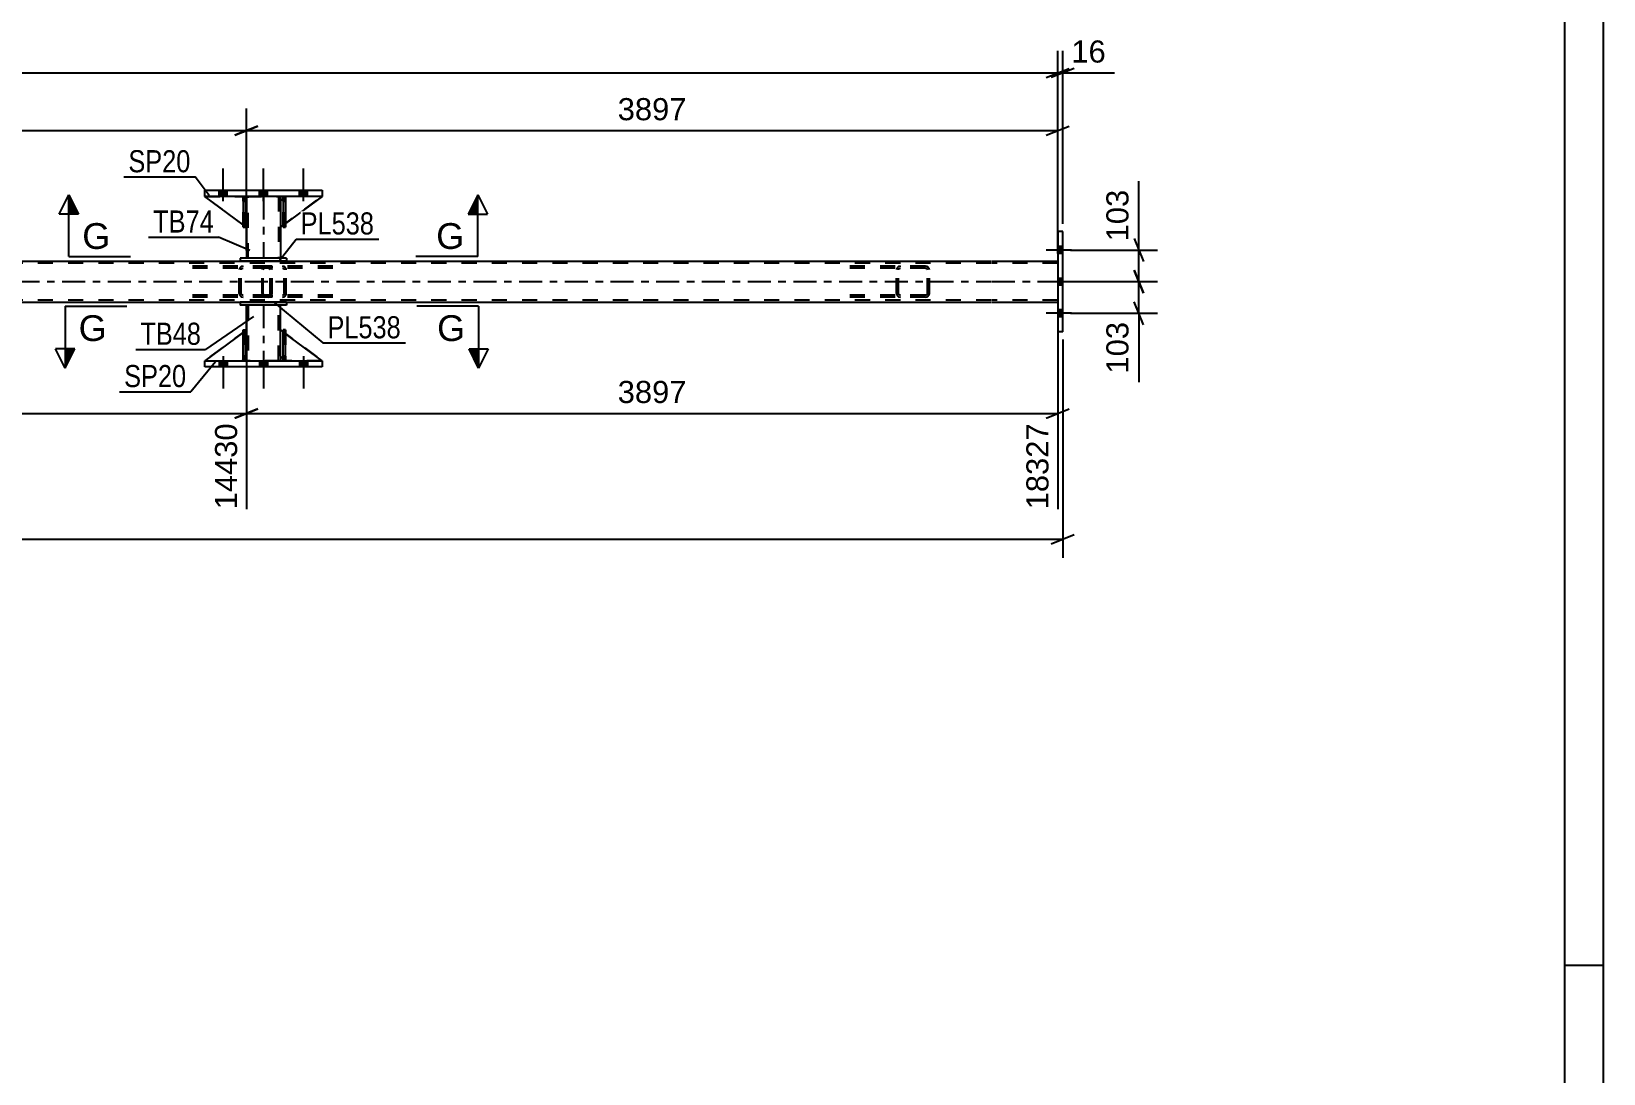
# Model space of a CAD drawing. Header units: millimetres. Extents: x 0 to 841, y 0 to 594.
# Drawn here: x 637.4 to 841, y 135 to 270 of the extents above; entities that cross this region are included whole.
import ezdxf

# ---------------------------------------------------------------- set-up
doc = ezdxf.new("R2010")
doc.units = ezdxf.units.MM
doc.linetypes.add('DXK_LINE_DOT2', pattern=[3.9198, 1.9599, -1.9599])
doc.linetypes.add('DXK_LINE_DOT3', pattern=[5.9187, 2.979, -0.9799, 0.9799, -0.9799])
doc.styles.add('Arial', font='ARIAL.TTF', dxfattribs={"height": 0.2})
doc.styles.add('Arial Narrow', font='ARIALN.TTF', dxfattribs={"height": 0.2})

# ---------------------------------------------------------------- blocks, each defined once
blk = doc.blocks.new('Unknown-318465270-1113')
at = {"color": 5, "linetype": 'Continuous'}
for p, q in [((841, 0), (841, 594)), ((836, 5), (836, 589)), ((841, 149), (836, 149))]:
    blk.add_line(p, q, dxfattribs=at)
blk = doc.blocks.new('Bolt-318465270-3940 - 3923')
at = {"linetype": 'Continuous'}
for points in [[(661.71, 226.53), (662.75, 226.53), (662.75, 227.33), (661.71, 227.33)], [(661.71, 226.53), (662.75, 226.53), (662.75, 227.33), (661.71, 227.33)], [(661.71, 226.53), (662.75, 226.53), (662.75, 227.33), (661.71, 227.33)], [(666.91, 226.53), (667.95, 226.53), (667.95, 227.33), (666.91, 227.33)], [(666.91, 226.53), (667.95, 226.53), (667.95, 227.33), (666.91, 227.33)], [(672.11, 226.53), (673.15, 226.53), (673.15, 227.33), (672.11, 227.33)], [(672.11, 226.53), (673.15, 226.53), (673.15, 227.33), (672.11, 227.33)], [(672.11, 226.53), (673.15, 226.53), (673.15, 227.33), (672.11, 227.33)]]:
    blk.add_hatch(color=1, dxfattribs=at).paths.add_polyline_path(points)
at = {"color": 1, "linetype": 'Continuous'}
for p, q in [((661.71, 227.33), (661.71, 226.53)), ((661.71, 227.33), (661.71, 226.53)), ((661.71, 227.33), (661.71, 226.53)), ((662.23, 227.93), (662.23, 223.73)), ((662.23, 227.93), (662.23, 223.73)), ((662.23, 227.93), (662.23, 223.73)), ((662.75, 227.33), (662.75, 226.53)), ((662.75, 227.33), (662.75, 226.53)), ((662.75, 227.33), (662.75, 226.53)), ((666.91, 227.33), (666.91, 226.53)), ((666.91, 227.33), (666.91, 226.53)), ((667.43, 227.93), (667.43, 223.73)), ((667.43, 227.93), (667.43, 223.73)), ((667.95, 227.33), (667.95, 226.53)), ((667.95, 227.33), (667.95, 226.53)), ((672.11, 227.33), (672.11, 226.53)), ((672.11, 227.33), (672.11, 226.53)), ((672.11, 227.33), (672.11, 226.53)), ((672.63, 227.93), (672.63, 223.73)), ((672.63, 227.93), (672.63, 223.73)), ((672.63, 227.93), (672.63, 223.73)), ((673.15, 227.33), (673.15, 226.53)), ((673.15, 227.33), (673.15, 226.53)), ((673.15, 227.33), (673.15, 226.53))]:
    blk.add_line(p, q, dxfattribs=at)
blk = doc.blocks.new('Bolt-318465270-3993 - 3923')
at = {"linetype": 'Continuous'}
for points in [[(770.31, 242.11), (770.31, 241.23), (770.95, 241.23), (770.95, 242.11)], [(770.31, 242.11), (770.31, 241.23), (770.95, 241.23), (770.95, 242.11)], [(770.31, 242.11), (770.31, 241.23), (770.95, 241.23), (770.95, 242.11)], [(770.31, 237.99), (770.31, 237.11), (770.95, 237.11), (770.95, 237.99)], [(770.31, 237.99), (770.31, 237.11), (770.95, 237.11), (770.95, 237.99)], [(770.31, 233.91), (770.31, 233.03), (770.95, 233.03), (770.95, 233.91)], [(770.31, 233.91), (770.31, 233.03), (770.95, 233.03), (770.95, 233.91)], [(770.31, 233.91), (770.31, 233.03), (770.95, 233.03), (770.95, 233.91)]]:
    blk.add_hatch(color=1, dxfattribs=at).paths.add_polyline_path(points)
at = {"color": 1, "linetype": 'Continuous'}
for p, q in [((772.11, 241.67), (768.79, 241.67)), ((772.11, 241.67), (768.79, 241.67)), ((772.11, 241.67), (768.79, 241.67)), ((770.95, 242.11), (770.31, 242.11)), ((770.95, 242.11), (770.31, 242.11)), ((770.95, 242.11), (770.31, 242.11)), ((770.95, 241.23), (770.31, 241.23)), ((770.95, 241.23), (770.31, 241.23)), ((770.95, 241.23), (770.31, 241.23)), ((772.11, 237.55), (768.79, 237.55)), ((772.11, 237.55), (768.79, 237.55)), ((770.95, 237.99), (770.31, 237.99)), ((770.95, 237.99), (770.31, 237.99)), ((770.95, 237.11), (770.31, 237.11)), ((770.95, 237.11), (770.31, 237.11)), ((772.11, 233.47), (768.79, 233.47)), ((772.11, 233.47), (768.79, 233.47)), ((772.11, 233.47), (768.79, 233.47)), ((770.95, 233.91), (770.31, 233.91)), ((770.95, 233.91), (770.31, 233.91)), ((770.95, 233.91), (770.31, 233.91)), ((770.95, 233.03), (770.31, 233.03)), ((770.95, 233.03), (770.31, 233.03)), ((770.95, 233.03), (770.31, 233.03))]:
    blk.add_line(p, q, dxfattribs=at)
blk = doc.blocks.new('Part-318465270-4163 - 3923')
at = {"color": 7, "linetype": 'DXK_LINE_DOT2'}
for p, q in [((667.31, 239.27), (667.29, 239.09)), ((667.29, 236.05), (667.29, 239.09)), ((667.37, 239.43), (667.31, 239.27)), ((667.46, 239.53), (667.37, 239.43)), ((667.42, 239.09), (667.43, 239.18)), ((667.42, 236.05), (667.42, 239.09)), ((667.43, 239.18), (667.46, 239.26)), ((667.56, 239.57), (667.46, 239.53)), ((667.46, 239.26), (667.51, 239.31)), ((667.51, 239.31), (667.56, 239.33)), ((676.42, 239.57), (667.56, 239.57)), ((676.42, 239.33), (667.56, 239.33)), ((668.55, 239.33), (668.55, 239.57)), ((670.09, 239.53), (669.89, 239.57)), ((669.89, 239.33), (669.99, 239.31)), ((669.99, 239.31), (670.07, 239.26)), ((670.07, 239.26), (670.13, 239.18)), ((670.13, 239.18), (670.14, 239.09)), ((670.14, 236.05), (670.14, 239.09)), ((670.4, 239.09), (670.36, 239.27)), ((670.4, 236.05), (670.4, 239.09)), ((667.29, 236.05), (667.31, 235.86)), ((667.31, 235.86), (667.37, 235.71)), ((667.37, 235.71), (667.46, 235.6)), ((667.43, 235.96), (667.42, 236.05)), ((667.46, 235.88), (667.43, 235.96)), ((667.51, 235.83), (667.46, 235.88)), ((667.46, 235.6), (667.56, 235.57)), ((667.56, 235.81), (667.51, 235.83)), ((676.42, 235.81), (667.56, 235.81)), ((676.42, 235.57), (667.56, 235.57)), ((668.55, 235.57), (668.55, 235.81)), ((669.99, 235.83), (669.89, 235.81)), ((669.89, 235.57), (670.09, 235.6)), ((670.07, 235.88), (669.99, 235.83)), ((670.13, 235.96), (670.07, 235.88)), ((670.14, 236.05), (670.13, 235.96)), ((670.36, 235.86), (670.4, 236.05))]:
    blk.add_line(p, q, dxfattribs=at)
for centre, start, end in [((669.91, 239.07), 23.8494, 68.8059), ((669.91, 236.06), 291.1941, 336.1506)]:
    blk.add_arc(centre, 0.492, start, end, dxfattribs=at)
blk = doc.blocks.new('Part-318465270-4096 - 3923')
at = {"color": 2, "linetype": 'Continuous'}
for p, q in [((664.79, 231), (659.83, 227.33)), ((665.23, 231.33), (665.11, 231.23)), ((665.23, 227.93), (665.23, 231.33)), ((664.79, 227.48), (664.63, 227.33)), ((665.23, 227.93), (665.11, 227.8)), ((665.23, 227.93), (665.23, 227.93))]:
    blk.add_line(p, q, dxfattribs=at)
at = {"color": 7, "linetype": 'DXK_LINE_DOT2'}
for p, q in [((665.11, 231.23), (664.79, 231)), ((665.23, 227.93), (665.23, 231.33)), ((659.83, 227.33), (659.83, 227.33)), ((659.83, 227.33), (664.63, 227.33)), ((665.23, 227.93), (664.63, 227.33)), ((665.11, 227.8), (664.79, 227.48))]:
    blk.add_line(p, q, dxfattribs=at)
blk = doc.blocks.new('Part-318465270-4006 - 3923')
at = {"color": 2, "linetype": 'Continuous'}
for p, q in [((102.77, 240.21), (761.69, 240.21)), ((761.79, 240.21), (770.31, 240.21)), ((102.77, 234.93), (761.69, 234.93)), ((761.79, 234.93), (770.31, 234.93))]:
    blk.add_line(p, q, dxfattribs=at)
at = {"color": 7, "linetype": 'DXK_LINE_DOT2'}
for p, q in [((761.69, 239.97), (102.77, 239.97)), ((770.31, 239.97), (761.79, 239.97)), ((770.31, 240.21), (770.31, 234.93)), ((761.69, 235.17), (102.77, 235.17)), ((770.31, 235.17), (761.79, 235.17))]:
    blk.add_line(p, q, dxfattribs=at)
at = {"color": 7, "linetype": 'DXK_LINE_DOT3'}
for p, q in [((102.77, 237.57), (761.69, 237.57)), ((761.79, 237.57), (770.31, 237.57))]:
    blk.add_line(p, q, dxfattribs=at)
blk = doc.blocks.new('Bolt-318465270-3969 - 3923')
at = {"linetype": 'Continuous'}
for points in [[(662.75, 249.41), (661.71, 249.41), (661.71, 248.61), (662.75, 248.61)], [(662.75, 249.41), (661.71, 249.41), (661.71, 248.61), (662.75, 248.61)], [(662.75, 249.41), (661.71, 249.41), (661.71, 248.61), (662.75, 248.61)], [(667.95, 249.41), (666.91, 249.41), (666.91, 248.61), (667.95, 248.61)], [(667.95, 249.41), (666.91, 249.41), (666.91, 248.61), (667.95, 248.61)], [(673.15, 249.41), (672.11, 249.41), (672.11, 248.61), (673.15, 248.61)], [(673.15, 249.41), (672.11, 249.41), (672.11, 248.61), (673.15, 248.61)], [(673.15, 249.41), (672.11, 249.41), (672.11, 248.61), (673.15, 248.61)]]:
    blk.add_hatch(color=1, dxfattribs=at).paths.add_polyline_path(points)
at = {"color": 1, "linetype": 'Continuous'}
for p, q in [((662.23, 248.01), (662.23, 252.21)), ((662.23, 248.01), (662.23, 252.21)), ((662.23, 248.01), (662.23, 252.21)), ((667.43, 248.01), (667.43, 252.21)), ((667.43, 248.01), (667.43, 252.21)), ((672.63, 248.01), (672.63, 252.21)), ((672.63, 248.01), (672.63, 252.21)), ((672.63, 248.01), (672.63, 252.21)), ((661.71, 248.61), (661.71, 249.41)), ((661.71, 248.61), (661.71, 249.41)), ((661.71, 248.61), (661.71, 249.41)), ((662.75, 248.61), (662.75, 249.41)), ((662.75, 248.61), (662.75, 249.41)), ((662.75, 248.61), (662.75, 249.41)), ((666.91, 248.61), (666.91, 249.41)), ((666.91, 248.61), (666.91, 249.41)), ((667.95, 248.61), (667.95, 249.41)), ((667.95, 248.61), (667.95, 249.41)), ((672.11, 248.61), (672.11, 249.41)), ((672.11, 248.61), (672.11, 249.41)), ((672.11, 248.61), (672.11, 249.41)), ((673.15, 248.61), (673.15, 249.41)), ((673.15, 248.61), (673.15, 249.41)), ((673.15, 248.61), (673.15, 249.41))]:
    blk.add_line(p, q, dxfattribs=at)
blk = doc.blocks.new('Part-318465270-4001 - 3923')
at = {"color": 2, "linetype": 'Continuous'}
for p, q in [((670.43, 240.61), (664.43, 240.61)), ((664.43, 240.61), (664.43, 240.21)), ((670.43, 240.61), (670.43, 240.21)), ((670.43, 240.21), (664.43, 240.21))]:
    blk.add_line(p, q, dxfattribs=at)
blk = doc.blocks.new('Part-318465270-4013 - 3923')
at = {"color": 2, "linetype": 'Continuous'}
for p, q in [((664.79, 244.94), (659.83, 248.61)), ((664.79, 248.45), (664.63, 248.61)), ((665.23, 248.01), (665.11, 248.13)), ((665.23, 248.01), (665.23, 248.01)), ((665.23, 244.61), (665.23, 248.01)), ((665.11, 244.7), (665.23, 244.61)), ((665.23, 244.61), (665.23, 244.61))]:
    blk.add_line(p, q, dxfattribs=at)
at = {"color": 7, "linetype": 'DXK_LINE_DOT2'}
for p, q in [((664.63, 248.61), (659.83, 248.61)), ((659.83, 248.61), (659.83, 248.61)), ((664.63, 248.61), (665.23, 248.01)), ((665.11, 248.13), (664.79, 248.45)), ((665.23, 248.01), (665.23, 244.61)), ((665.11, 244.7), (664.79, 244.94))]:
    blk.add_line(p, q, dxfattribs=at)
blk = doc.blocks.new('Part-318465270-4014 - 3923')
at = {"color": 7, "linetype": 'DXK_LINE_DOT2'}
for p, q in [((669.99, 248.01), (669.99, 248.61)), ((669.99, 248.61), (669.99, 248.61)), ((669.99, 248.61), (669.99, 244.61)), ((669.99, 248.61), (670.31, 248.61)), ((670.31, 248.61), (670.31, 248.01)), ((670.31, 244.61), (670.31, 248.61)), ((669.99, 244.61), (669.99, 248.01)), ((669.99, 248.01), (670.31, 248.01)), ((670.31, 248.01), (670.31, 244.61)), ((669.99, 244.61), (670.31, 244.61))]:
    blk.add_line(p, q, dxfattribs=at)
blk = doc.blocks.new('Part-318465270-4015 - 3923')
at = {"color": 7, "linetype": 'DXK_LINE_DOT2'}
for p, q in [((664.79, 248.01), (664.79, 248.61)), ((664.79, 248.61), (664.79, 248.61)), ((664.79, 248.61), (664.79, 244.61)), ((664.79, 248.61), (665.11, 248.61)), ((665.11, 248.61), (665.11, 248.01)), ((665.11, 244.61), (665.11, 248.61)), ((664.79, 244.61), (664.79, 248.01)), ((664.79, 248.01), (665.11, 248.01)), ((665.11, 248.01), (665.11, 244.61)), ((664.79, 244.61), (665.11, 244.61))]:
    blk.add_line(p, q, dxfattribs=at)
blk = doc.blocks.new('Part-318465270-4016 - 3923')
at = {"color": 2, "linetype": 'Continuous'}
for p, q in [((670.31, 248.61), (669.99, 248.61)), ((669.99, 248.61), (669.99, 244.61)), ((670.31, 248.61), (670.31, 248.61)), ((670.31, 248.61), (670.31, 244.61)), ((670.31, 244.61), (669.99, 244.61))]:
    blk.add_line(p, q, dxfattribs=at)
at = {"color": 7, "linetype": 'DXK_LINE_DOT2'}
for p, q in [((669.99, 248.61), (669.99, 248.01)), ((669.99, 248.61), (669.99, 248.61)), ((670.31, 248.01), (670.31, 248.61)), ((670.31, 248.61), (670.31, 248.61)), ((670.31, 248.01), (669.99, 248.01)), ((669.99, 248.01), (669.99, 244.61)), ((670.31, 244.61), (670.31, 248.01))]:
    blk.add_line(p, q, dxfattribs=at)
blk = doc.blocks.new('Part-318465270-4017 - 3923')
at = {"color": 2, "linetype": 'Continuous'}
for p, q in [((665.11, 248.61), (664.79, 248.61)), ((664.79, 248.61), (664.79, 244.61)), ((665.11, 248.61), (665.11, 248.61)), ((665.11, 248.61), (665.11, 244.61)), ((665.11, 244.61), (664.79, 244.61))]:
    blk.add_line(p, q, dxfattribs=at)
at = {"color": 7, "linetype": 'DXK_LINE_DOT2'}
for p, q in [((664.79, 248.61), (664.79, 248.01)), ((664.79, 248.61), (664.79, 248.61)), ((665.11, 248.01), (665.11, 248.61)), ((665.11, 248.61), (665.11, 248.61)), ((665.11, 248.01), (664.79, 248.01)), ((664.79, 248.01), (664.79, 244.61)), ((665.11, 244.61), (665.11, 248.01))]:
    blk.add_line(p, q, dxfattribs=at)
blk = doc.blocks.new('Part-318465270-4022 - 3923')
at = {"color": 2, "linetype": 'Continuous'}
for p, q in [((665.23, 248.61), (665.23, 248.01)), ((669.63, 248.61), (669.63, 248.01)), ((665.23, 244.61), (665.23, 240.61)), ((669.63, 244.61), (669.63, 240.61))]:
    blk.add_line(p, q, dxfattribs=at)
at = {"color": 7, "linetype": 'DXK_LINE_DOT2'}
for p, q in [((665.23, 248.61), (669.63, 248.61)), ((665.47, 240.61), (665.47, 248.61)), ((669.39, 248.61), (669.39, 240.61)), ((665.23, 248.01), (665.23, 244.61)), ((669.63, 248.01), (669.63, 244.61)), ((669.63, 240.61), (665.23, 240.61))]:
    blk.add_line(p, q, dxfattribs=at)
at = {"color": 7, "linetype": 'DXK_LINE_DOT3'}
blk.add_line((667.43, 248.61), (667.43, 240.61), dxfattribs=at)
blk = doc.blocks.new('Part-318465270-4093 - 3923')
at = {"color": 7, "linetype": 'DXK_LINE_DOT2'}
for p, q in [((669.63, 227.93), (669.63, 231.33)), ((669.63, 231.33), (675.03, 227.33)), ((670.23, 227.33), (669.63, 227.93)), ((675.03, 227.33), (670.23, 227.33))]:
    blk.add_line(p, q, dxfattribs=at)
blk = doc.blocks.new('Part-318465270-4094 - 3923')
at = {"color": 2, "linetype": 'Continuous'}
for p, q in [((669.63, 227.93), (669.63, 231.33)), ((669.63, 231.33), (669.99, 231.06)), ((675.03, 227.33), (670.31, 230.83)), ((669.99, 227.57), (669.63, 227.93))]:
    blk.add_line(p, q, dxfattribs=at)
at = {"color": 7, "linetype": 'DXK_LINE_DOT2'}
for p, q in [((670.31, 230.83), (669.99, 231.06)), ((669.99, 227.57), (670.23, 227.33)), ((670.23, 227.33), (675.03, 227.33))]:
    blk.add_line(p, q, dxfattribs=at)
blk = doc.blocks.new('Part-318465270-4095 - 3923')
at = {"color": 7, "linetype": 'DXK_LINE_DOT2'}
for p, q in [((665.23, 231.33), (659.83, 227.33)), ((665.23, 227.93), (665.23, 231.33)), ((665.23, 231.33), (665.23, 227.93)), ((659.83, 227.33), (664.63, 227.33)), ((664.63, 227.33), (665.23, 227.93)), ((665.23, 227.93), (664.63, 227.33)), ((665.23, 227.93), (665.23, 227.93))]:
    blk.add_line(p, q, dxfattribs=at)
blk = doc.blocks.new('Part-318465270-4121 - 3923')
at = {"color": 2, "linetype": 'Continuous'}
for p, q in [((665.23, 231.33), (665.23, 234.53)), ((669.63, 231.33), (669.63, 234.53)), ((665.23, 227.33), (665.23, 227.93)), ((669.63, 227.93), (669.63, 227.33))]:
    blk.add_line(p, q, dxfattribs=at)
at = {"color": 7, "linetype": 'DXK_LINE_DOT2'}
for p, q in [((669.63, 234.53), (665.23, 234.53)), ((665.47, 234.53), (665.47, 227.33)), ((669.39, 227.33), (669.39, 234.53)), ((665.23, 227.93), (665.23, 231.33)), ((669.63, 227.93), (669.63, 231.33)), ((669.63, 227.33), (665.23, 227.33))]:
    blk.add_line(p, q, dxfattribs=at)
at = {"color": 7, "linetype": 'DXK_LINE_DOT3'}
blk.add_line((667.43, 234.53), (667.43, 227.33), dxfattribs=at)
blk = doc.blocks.new('Part-318465270-4084 - 3923')
at = {"color": 2, "linetype": 'Continuous'}
for p, q in [((659.83, 248.61), (659.83, 249.41)), ((659.83, 249.41), (675.03, 249.41)), ((675.03, 248.61), (659.83, 248.61)), ((675.03, 249.41), (675.03, 248.61))]:
    blk.add_line(p, q, dxfattribs=at)
blk = doc.blocks.new('Part-318465270-4089 - 3923')
at = {"color": 2, "linetype": 'Continuous'}
for p, q in [((659.83, 227.33), (659.83, 227.33)), ((659.83, 226.53), (659.83, 227.33)), ((659.83, 227.33), (675.03, 227.33)), ((659.83, 226.53), (659.83, 226.53)), ((675.03, 226.53), (659.83, 226.53)), ((675.03, 227.33), (675.03, 227.33)), ((675.03, 227.33), (675.03, 226.53)), ((675.03, 226.53), (675.03, 226.53))]:
    blk.add_line(p, q, dxfattribs=at)
at = {"color": 7, "linetype": 'DXK_LINE_DOT2'}
for p, q in [((659.83, 226.53), (659.83, 227.33)), ((675.03, 227.33), (675.03, 226.53))]:
    blk.add_line(p, q, dxfattribs=at)
blk = doc.blocks.new('Part-318465270-4090 - 3923')
at = {"color": 7, "linetype": 'DXK_LINE_DOT2'}
for p, q in [((670.23, 248.61), (669.63, 248.01)), ((669.63, 244.61), (675.03, 248.61)), ((675.03, 248.61), (670.23, 248.61)), ((669.63, 248.01), (669.63, 244.61))]:
    blk.add_line(p, q, dxfattribs=at)
blk = doc.blocks.new('Part-318465270-4091 - 3923')
at = {"color": 7, "linetype": 'DXK_LINE_DOT2'}
for p, q in [((670.23, 248.61), (669.99, 248.36)), ((675.03, 248.61), (670.23, 248.61)), ((675.03, 248.61), (675.03, 248.61)), ((675.03, 248.61), (675.03, 248.61)), ((670.31, 245.11), (669.99, 244.87))]:
    blk.add_line(p, q, dxfattribs=at)
at = {"color": 2, "linetype": 'Continuous'}
for p, q in [((675.03, 248.61), (670.31, 245.11)), ((669.99, 248.36), (669.63, 248.01)), ((669.63, 248.01), (669.63, 244.61)), ((669.63, 244.61), (669.99, 244.87))]:
    blk.add_line(p, q, dxfattribs=at)
blk = doc.blocks.new('Part-318465270-4092 - 3923')
at = {"color": 7, "linetype": 'DXK_LINE_DOT2'}
for p, q in [((665.23, 244.61), (659.83, 248.61)), ((659.83, 248.61), (664.63, 248.61)), ((664.63, 248.61), (665.23, 248.01)), ((665.23, 248.01), (664.63, 248.61)), ((665.23, 248.01), (665.23, 244.61)), ((665.23, 248.01), (665.23, 248.01)), ((665.23, 248.01), (665.23, 244.61))]:
    blk.add_line(p, q, dxfattribs=at)
blk = doc.blocks.new('Part-318465270-4097 - 3923')
at = {"color": 7, "linetype": 'DXK_LINE_DOT2'}
for p, q in [((670.31, 231.33), (669.99, 231.33)), ((669.99, 227.93), (669.99, 231.33)), ((669.99, 231.33), (669.99, 227.33)), ((670.31, 231.33), (670.31, 227.93)), ((670.31, 227.33), (670.31, 231.33)), ((670.31, 227.93), (669.99, 227.93)), ((669.99, 227.33), (669.99, 227.93)), ((670.31, 227.33), (669.99, 227.33)), ((670.31, 227.93), (670.31, 227.33)), ((670.31, 227.33), (670.31, 227.33))]:
    blk.add_line(p, q, dxfattribs=at)
blk = doc.blocks.new('Part-318465270-4098 - 3923')
at = {"color": 7, "linetype": 'DXK_LINE_DOT2'}
for p, q in [((664.79, 231.33), (665.11, 231.33)), ((664.79, 227.93), (664.79, 231.33)), ((664.79, 231.33), (664.79, 227.33)), ((665.11, 231.33), (665.11, 227.93)), ((665.11, 227.33), (665.11, 231.23)), ((665.11, 227.93), (664.79, 227.93)), ((664.79, 227.33), (664.79, 227.93)), ((665.11, 227.33), (664.79, 227.33)), ((665.11, 227.93), (665.11, 227.33)), ((665.11, 227.33), (665.11, 227.33))]:
    blk.add_line(p, q, dxfattribs=at)
blk = doc.blocks.new('Part-318465270-4115 - 3923')
at = {"color": 2, "linetype": 'Continuous'}
for p, q in [((669.99, 227.33), (669.99, 231.33)), ((669.99, 231.33), (670.31, 231.33)), ((670.31, 227.33), (670.31, 231.33)), ((669.99, 227.33), (669.99, 227.33)), ((670.31, 227.33), (669.99, 227.33))]:
    blk.add_line(p, q, dxfattribs=at)
at = {"color": 7, "linetype": 'DXK_LINE_DOT2'}
for p, q in [((669.99, 231.33), (669.99, 227.93)), ((670.31, 227.93), (670.31, 231.33)), ((669.99, 227.93), (669.99, 227.33)), ((669.99, 227.93), (670.31, 227.93)), ((669.99, 227.33), (669.99, 227.33)), ((669.99, 227.33), (669.99, 227.33)), ((670.31, 227.33), (670.31, 227.93)), ((670.31, 227.33), (670.31, 227.33))]:
    blk.add_line(p, q, dxfattribs=at)
blk = doc.blocks.new('Part-318465270-4116 - 3923')
at = {"color": 2, "linetype": 'Continuous'}
for p, q in [((664.79, 227.33), (664.79, 231.33)), ((664.79, 231.33), (665.11, 231.33)), ((665.11, 227.33), (665.11, 231.33)), ((664.79, 227.33), (664.79, 227.33)), ((665.11, 227.33), (664.79, 227.33))]:
    blk.add_line(p, q, dxfattribs=at)
at = {"color": 7, "linetype": 'DXK_LINE_DOT2'}
for p, q in [((664.79, 231.33), (664.79, 227.93)), ((665.11, 227.93), (665.11, 231.33)), ((664.79, 227.93), (664.79, 227.33)), ((664.79, 227.93), (665.11, 227.93)), ((664.79, 227.33), (664.79, 227.33)), ((664.79, 227.33), (664.79, 227.33)), ((665.11, 227.33), (665.11, 227.93)), ((665.11, 227.33), (665.11, 227.33))]:
    blk.add_line(p, q, dxfattribs=at)
blk = doc.blocks.new('Part-318465270-4126 - 3923')
at = {"color": 2, "linetype": 'Continuous'}
for p, q in [((670.43, 234.93), (664.43, 234.93)), ((664.43, 234.93), (664.43, 234.53)), ((670.43, 234.53), (664.43, 234.53)), ((670.43, 234.93), (670.43, 234.53))]:
    blk.add_line(p, q, dxfattribs=at)
blk = doc.blocks.new('Part-318465270-4158 - 3923')
at = {"color": 7, "linetype": 'DXK_LINE_DOT2'}
for p, q in [((753.17, 239.57), (742.32, 239.57)), ((753.17, 239.33), (742.32, 239.33)), ((749.47, 239.27), (749.43, 239.09)), ((749.43, 236.05), (749.43, 239.09)), ((749.68, 239.09), (749.7, 239.18)), ((749.68, 236.05), (749.68, 239.09)), ((749.7, 239.18), (749.76, 239.26)), ((749.94, 239.57), (749.74, 239.53)), ((749.76, 239.26), (749.84, 239.31)), ((749.84, 239.31), (749.94, 239.33)), ((753.37, 239.53), (753.17, 239.57)), ((753.17, 239.33), (753.27, 239.31)), ((753.27, 239.31), (753.36, 239.26)), ((753.36, 239.26), (753.41, 239.18)), ((753.41, 239.18), (753.43, 239.09)), ((753.43, 236.05), (753.43, 239.09)), ((753.69, 239.09), (753.65, 239.27)), ((753.69, 236.05), (753.69, 239.09)), ((753.17, 235.81), (742.32, 235.81)), ((753.17, 235.57), (742.32, 235.57)), ((749.43, 236.05), (749.47, 235.86)), ((749.7, 235.96), (749.68, 236.05)), ((749.76, 235.88), (749.7, 235.96)), ((749.74, 235.6), (749.94, 235.57)), ((749.84, 235.83), (749.76, 235.88)), ((749.94, 235.81), (749.84, 235.83)), ((753.27, 235.83), (753.17, 235.81)), ((753.17, 235.57), (753.37, 235.6)), ((753.36, 235.88), (753.27, 235.83)), ((753.41, 235.96), (753.36, 235.88)), ((753.43, 236.05), (753.41, 235.96)), ((753.65, 235.86), (753.69, 236.05))]:
    blk.add_line(p, q, dxfattribs=at)
for centre, start, end in [((749.92, 239.07), 110.7583, 155.68), ((753.19, 239.07), 24.32, 69.2417), ((749.92, 236.07), 204.32, 249.2417), ((753.19, 236.07), 290.7583, 335.68)]:
    blk.add_arc(centre, 0.496, start, end, dxfattribs=at)
blk = doc.blocks.new('Part-318465270-4160 - 3923')
at = {"color": 2, "linetype": 'Continuous'}
for p, q in [((770.95, 244.07), (770.31, 244.07)), ((770.31, 244.07), (770.31, 231.07)), ((770.95, 231.07), (770.95, 244.07)), ((770.95, 231.07), (770.31, 231.07))]:
    blk.add_line(p, q, dxfattribs=at)
blk = doc.blocks.new('Part-318465270-4168 - 3923')
at = {"color": 7, "linetype": 'DXK_LINE_DOT2'}
for p, q in [((668.04, 239.57), (657.19, 239.57)), ((668.04, 239.33), (657.19, 239.33)), ((664.33, 239.27), (664.29, 239.09)), ((664.29, 236.05), (664.29, 239.09)), ((664.55, 239.09), (664.57, 239.18)), ((664.55, 236.05), (664.55, 239.09)), ((664.57, 239.18), (664.62, 239.26)), ((664.81, 239.57), (664.61, 239.53)), ((664.62, 239.26), (664.71, 239.31)), ((664.71, 239.31), (664.81, 239.33)), ((668.24, 239.53), (668.04, 239.57)), ((668.04, 239.33), (668.14, 239.31)), ((668.14, 239.31), (668.22, 239.26)), ((668.22, 239.26), (668.28, 239.18)), ((668.28, 239.18), (668.3, 239.09)), ((668.3, 236.05), (668.3, 239.09)), ((668.55, 239.09), (668.51, 239.27)), ((668.55, 236.05), (668.55, 239.09)), ((668.04, 235.81), (657.19, 235.81)), ((668.04, 235.57), (657.19, 235.57)), ((664.29, 236.05), (664.33, 235.86)), ((664.57, 235.96), (664.55, 236.05)), ((664.62, 235.88), (664.57, 235.96)), ((664.61, 235.6), (664.81, 235.57)), ((664.71, 235.83), (664.62, 235.88)), ((664.81, 235.81), (664.71, 235.83)), ((668.14, 235.83), (668.04, 235.81)), ((668.04, 235.57), (668.24, 235.6)), ((668.22, 235.88), (668.14, 235.83)), ((668.28, 235.96), (668.22, 235.88)), ((668.3, 236.05), (668.28, 235.96)), ((668.51, 235.86), (668.55, 236.05))]:
    blk.add_line(p, q, dxfattribs=at)
for centre, start, end in [((664.79, 239.07), 110.7583, 155.68), ((668.06, 239.07), 24.32, 69.2417), ((664.79, 236.07), 204.32, 249.2417), ((668.06, 236.07), 290.7583, 335.68)]:
    blk.add_arc(centre, 0.496, start, end, dxfattribs=at)
blk = doc.blocks.new('StraightDimension-318465270-4252 - 3923')
at = {"color": 7, "linetype": 'Continuous'}
for p, q in [((770.95, 230.07), (770.95, 201.81)), ((94.15, 204.21), (770.95, 204.21)), ((769.45, 203.61), (772.45, 204.81))]:
    blk.add_line(p, q, dxfattribs=at)
blk = doc.blocks.new('StraightDimension-318465270-4287 - 3923')
at = {"color": 7, "linetype": 'Continuous'}
for p, q in [((780.22, 243.17), (781.42, 240.17)), ((771.95, 241.67), (783.22, 241.67)), ((780.82, 237.57), (780.82, 241.67)), ((781.42, 236.07), (780.22, 239.07)), ((771.95, 237.57), (783.22, 237.57))]:
    blk.add_line(p, q, dxfattribs=at)
at = {"color": 0}
blk.add_wipeout([(780.07, 250.06), (775.87, 250.06), (775.87, 242.19), (780.07, 242.19)], dxfattribs=at)
at = {"color": 7, "linetype": 'Continuous'}
blk.add_line((780.82, 241.67), (780.82, 250.59), dxfattribs=at)
blk.add_line((780.82, 241.67), (780.82, 250.59), dxfattribs=at)
at = {"color": 3, "style": 'Arial'}
blk.add_text('103', height=2.865, rotation=90.0002, dxfattribs=at).set_placement((779.47, 242.79))
blk = doc.blocks.new('StraightDimension-318465270-4295 - 3923')
at = {"color": 7, "linetype": 'Continuous'}
for p, q in [((780.22, 239.07), (781.42, 236.07)), ((771.95, 237.57), (783.22, 237.57)), ((780.82, 233.47), (780.82, 237.57)), ((781.42, 231.97), (780.22, 234.97)), ((771.95, 233.47), (783.22, 233.47))]:
    blk.add_line(p, q, dxfattribs=at)
at = {"color": 0}
blk.add_wipeout([(780.07, 232.94), (775.87, 232.94), (775.87, 225.07), (780.07, 225.07)], dxfattribs=at)
at = {"color": 7, "linetype": 'Continuous'}
blk.add_line((780.82, 233.47), (780.82, 224.55), dxfattribs=at)
blk.add_line((780.82, 233.47), (780.82, 224.55), dxfattribs=at)
at = {"color": 3, "style": 'Arial'}
blk.add_text('103', height=2.865, rotation=90.0002, dxfattribs=at).set_placement((779.47, 225.67))
blk = doc.blocks.new('StraightDimension-318465270-4304 - 3923')
at = {"color": 7, "linetype": 'Continuous'}
for p, q in [((665.23, 241.61), (665.23, 259.98)), ((770.31, 241.21), (770.31, 259.98)), ((666.73, 257.73), (663.73, 256.53)), ((665.23, 257.13), (770.31, 257.13)), ((768.81, 256.53), (771.81, 257.73))]:
    blk.add_line(p, q, dxfattribs=at)
at = {"color": 0}
blk.add_wipeout([(722.82, 257.88), (722.82, 262.08), (712.72, 262.08), (712.72, 257.88)], dxfattribs=at)
at = {"color": 3, "style": 'Arial'}
blk.add_text('3897', height=2.865, dxfattribs=at).set_placement((713.32, 258.48))
blk = doc.blocks.new('StraightDimension-318465270-4314 - 3923')
at = {"color": 7, "linetype": 'Continuous'}
for p, q in [((494.97, 241.61), (494.97, 259.98)), ((665.23, 241.61), (665.23, 259.98)), ((496.47, 257.73), (493.47, 256.53)), ((494.97, 257.13), (665.23, 257.13)), ((663.73, 256.53), (666.73, 257.73))]:
    blk.add_line(p, q, dxfattribs=at)
at = {"color": 0}
blk.add_wipeout([(585.15, 257.88), (585.15, 262.08), (575.05, 262.08), (575.05, 257.88)], dxfattribs=at)
at = {"color": 3, "style": 'Arial'}
blk.add_text('4257', height=2.865, dxfattribs=at).set_placement((575.65, 258.48))
blk = doc.blocks.new('StraightDimension-318465270-4345 - 3923')
at = {"color": 7, "linetype": 'Continuous'}
for p, q in [((665.23, 233.53), (665.23, 208.08)), ((770.31, 233.95), (770.31, 208.08)), ((666.73, 221.1), (663.73, 219.9)), ((665.23, 220.5), (770.31, 220.5)), ((768.81, 219.9), (771.81, 221.1))]:
    blk.add_line(p, q, dxfattribs=at)
at = {"color": 0}
blk.add_wipeout([(722.82, 221.25), (722.82, 225.45), (712.72, 225.45), (712.72, 221.25)], dxfattribs=at)
at = {"color": 0, "linetype": 'Continuous'}
blk.add_wipeout([(769.71, 219.79), (765.51, 219.79), (765.51, 207.48), (769.71, 207.48)], dxfattribs=at)
at = {"color": 3, "style": 'Arial'}
blk.add_text('3897', height=2.865, dxfattribs=at).set_placement((713.32, 221.85))
at = {"color": 3, "linetype": 'Continuous', "style": 'Arial'}
blk.add_text('18327', height=2.865, rotation=90.0002, dxfattribs=at).set_placement((769.11, 208.08))
blk = doc.blocks.new('StraightDimension-318465270-4358 - 3923')
at = {"color": 7, "linetype": 'Continuous'}
for p, q in [((494.97, 233.53), (494.97, 208.08)), ((665.23, 233.53), (665.23, 208.08)), ((496.47, 221.1), (493.47, 219.9)), ((494.97, 220.5), (665.23, 220.5)), ((663.73, 219.9), (666.73, 221.1))]:
    blk.add_line(p, q, dxfattribs=at)
at = {"color": 0}
blk.add_wipeout([(585.15, 221.25), (585.15, 225.45), (575.05, 225.45), (575.05, 221.25)], dxfattribs=at)
at = {"color": 0, "linetype": 'Continuous'}
blk.add_wipeout([(664.63, 219.79), (660.43, 219.79), (660.43, 207.48), (664.63, 207.48)], dxfattribs=at)
at = {"color": 3, "style": 'Arial'}
blk.add_text('4257', height=2.865, dxfattribs=at).set_placement((575.65, 221.85))
at = {"color": 3, "linetype": 'Continuous', "style": 'Arial'}
blk.add_text('14430', height=2.865, rotation=90.0002, dxfattribs=at).set_placement((664.03, 208.08))
blk = doc.blocks.new('StraightDimension-318465270-7536 - 3923')
at = {"color": 7, "linetype": 'Continuous'}
for p, q in [((770.31, 245.07), (770.31, 267.45)), ((770.95, 245.07), (770.95, 267.45)), ((768.81, 264), (771.81, 265.2)), ((772.45, 265.2), (769.45, 264)), ((770.31, 264.6), (770.95, 264.6))]:
    blk.add_line(p, q, dxfattribs=at)
at = {"color": 0}
blk.add_wipeout([(777.12, 265.35), (777.12, 269.55), (771.47, 269.55), (771.47, 265.35)], dxfattribs=at)
at = {"color": 7, "linetype": 'Continuous'}
blk.add_line((770.95, 264.6), (777.64, 264.6), dxfattribs=at)
blk.add_line((770.95, 264.6), (777.64, 264.6), dxfattribs=at)
at = {"color": 3, "style": 'Arial'}
blk.add_text('16', height=2.865, dxfattribs=at).set_placement((772.07, 265.95))
blk = doc.blocks.new('StraightDimension-318465270-7537 - 3923')
at = {"color": 7, "linetype": 'Continuous'}
for p, q in [((770.31, 245.07), (770.31, 267.45)), ((768.81, 264), (771.81, 265.2)), ((94.15, 264.6), (770.31, 264.6))]:
    blk.add_line(p, q, dxfattribs=at)
blk = doc.blocks.new('Mark-318465270-3997 - 3923')
at = {"color": 0}
blk.add_wipeout([(681.77, 243.68), (681.77, 246.68), (672.26, 246.68), (672.26, 243.68)], dxfattribs=at)
blk.add_wipeout([(681.77, 243.68), (681.77, 246.68), (672.26, 246.68), (672.26, 243.68)], dxfattribs=at)
at = {"color": 30, "linetype": 'Continuous'}
for p, q in [((669.46, 240.25), (671.66, 243.08)), ((671.66, 243.08), (682.37, 243.08))]:
    blk.add_line(p, q, dxfattribs=at)
at = {"color": 3, "style": 'Arial Narrow'}
blk.add_text('PL538', height=2.863, dxfattribs=at).set_placement((672.26, 243.68))
blk = doc.blocks.new('Mark-318465270-4080 - 3923')
at = {"color": 0}
blk.add_wipeout([(657.99, 251.74), (657.99, 254.74), (649.95, 254.74), (649.95, 251.74)], dxfattribs=at)
blk.add_wipeout([(657.99, 251.74), (657.99, 254.74), (649.95, 254.74), (649.95, 251.74)], dxfattribs=at)
at = {"color": 30, "linetype": 'Continuous'}
for p in [(649.35, 251.14), (660.4, 248.72)]:
    blk.add_line(p, (658.59, 251.14), dxfattribs=at)
at = {"color": 3, "style": 'Arial Narrow'}
blk.add_text('SP20', height=2.863, dxfattribs=at).set_placement((649.95, 251.74))
blk = doc.blocks.new('Mark-318465270-4018 - 3923')
at = {"color": 0}
blk.add_wipeout([(661.01, 243.93), (661.01, 246.93), (653.16, 246.93), (653.16, 243.93)], dxfattribs=at)
blk.add_wipeout([(661.01, 243.93), (661.01, 246.93), (653.16, 246.93), (653.16, 243.93)], dxfattribs=at)
at = {"color": 30, "linetype": 'Continuous'}
for p in [(652.56, 243.33), (665.69, 241.61)]:
    blk.add_line(p, (661.61, 243.33), dxfattribs=at)
at = {"color": 3, "style": 'Arial Narrow'}
blk.add_text('TB74', height=2.863, dxfattribs=at).set_placement((653.16, 243.93))
blk = doc.blocks.new('Mark-318465270-4085 - 3923')
at = {"color": 0}
blk.add_wipeout([(657.44, 223.91), (657.44, 226.91), (649.4, 226.91), (649.4, 223.91)], dxfattribs=at)
blk.add_wipeout([(657.44, 223.91), (657.44, 226.91), (649.4, 226.91), (649.4, 223.91)], dxfattribs=at)
at = {"color": 30, "linetype": 'Continuous'}
for p in [(661.21, 227.19), (648.8, 223.31)]:
    blk.add_line(p, (658.04, 223.31), dxfattribs=at)
at = {"color": 3, "style": 'Arial Narrow'}
blk.add_text('SP20', height=2.863, dxfattribs=at).set_placement((649.4, 223.91))
blk = doc.blocks.new('Mark-318465270-4117 - 3923')
at = {"color": 0}
blk.add_wipeout([(659.35, 229.39), (659.35, 232.39), (651.5, 232.39), (651.5, 229.39)], dxfattribs=at)
blk.add_wipeout([(659.35, 229.39), (659.35, 232.39), (651.5, 232.39), (651.5, 229.39)], dxfattribs=at)
at = {"color": 30, "linetype": 'Continuous'}
for p in [(666.13, 233.07), (650.9, 228.79)]:
    blk.add_line(p, (659.95, 228.79), dxfattribs=at)
at = {"color": 3, "style": 'Arial Narrow'}
blk.add_text('TB48', height=2.863, dxfattribs=at).set_placement((651.5, 229.39))
blk = doc.blocks.new('Mark-318465270-4122 - 3923')
at = {"color": 0}
blk.add_wipeout([(685.23, 230.23), (685.23, 233.23), (675.73, 233.23), (675.73, 230.23)], dxfattribs=at)
blk.add_wipeout([(685.23, 230.23), (685.23, 233.23), (675.73, 233.23), (675.73, 230.23)], dxfattribs=at)
at = {"color": 30, "linetype": 'Continuous'}
for p, q in [((668.86, 234.83), (675.13, 229.63)), ((675.13, 229.63), (685.83, 229.63))]:
    blk.add_line(p, q, dxfattribs=at)
at = {"color": 3, "style": 'Arial Narrow'}
blk.add_text('PL538', height=2.863, dxfattribs=at).set_placement((675.73, 230.23))
blk = doc.blocks.new('SectionMark-318465270-4409 - 3923')
at = {"color": 6, "linetype": 'Continuous'}
for p, q in [((641.75, 234.38), (641.75, 226.38)), ((695.31, 234.38), (695.31, 226.38)), ((641.75, 226.38), (640.5, 228.88)), ((696.56, 228.88), (695.31, 226.38))]:
    blk.add_line(p, q, dxfattribs=at)
at = {"color": 0, "linetype": 'Continuous'}
for points in [[(647.13, 229.88), (647.13, 233.38), (643.5, 233.38), (643.5, 229.88)], [(693.56, 229.88), (693.56, 233.38), (689.93, 233.38), (689.93, 229.88)]]:
    blk.add_wipeout(points, dxfattribs=at)
at = {"linetype": 'Continuous'}
for points in [[(641.75, 228.88), (643, 228.88), (641.75, 226.38)], [(694.06, 228.88), (695.31, 228.88), (695.31, 226.38)]]:
    blk.add_hatch(color=6, dxfattribs=at).paths.add_polyline_path(points)
at = {"color": 6, "linetype": 'Continuous'}
for p, q in [((641.75, 234.38), (649.75, 234.38)), ((695.31, 234.38), (687.31, 234.38)), ((643, 228.88), (640.5, 228.88)), ((641.75, 226.38), (643, 228.88)), ((694.06, 228.88), (696.56, 228.88)), ((695.31, 226.38), (694.06, 228.88))]:
    blk.add_line(p, q, dxfattribs=at)
at = {"color": 3, "linetype": 'Continuous', "style": 'Arial'}
for p in [(643.5, 229.88), (689.93, 229.88)]:
    blk.add_text('G', height=3.34, dxfattribs=at).set_placement(p)
blk = doc.blocks.new('SectionMark-318465270-4411 - 3923')
at = {"color": 6, "linetype": 'Continuous'}
for p, q in [((640.97, 246.31), (642.22, 248.81)), ((642.22, 240.81), (642.22, 248.81)), ((695.19, 240.81), (695.19, 248.81)), ((695.19, 248.81), (696.44, 246.31))]:
    blk.add_line(p, q, dxfattribs=at)
at = {"color": 0, "linetype": 'Continuous'}
for points in [[(647.6, 241.81), (647.6, 245.31), (643.97, 245.31), (643.97, 241.81)], [(693.44, 241.81), (693.44, 245.31), (689.81, 245.31), (689.81, 241.81)]]:
    blk.add_wipeout(points, dxfattribs=at)
at = {"linetype": 'Continuous'}
for points in [[(643.47, 246.31), (642.22, 246.31), (642.22, 248.81)], [(695.19, 246.31), (693.94, 246.31), (695.19, 248.81)]]:
    blk.add_hatch(color=6, dxfattribs=at).paths.add_polyline_path(points)
at = {"color": 6, "linetype": 'Continuous'}
for p, q in [((642.22, 248.81), (643.47, 246.31)), ((695.19, 248.81), (693.94, 246.31)), ((643.47, 246.31), (640.97, 246.31)), ((693.94, 246.31), (696.44, 246.31)), ((642.22, 240.81), (650.22, 240.81)), ((695.19, 240.81), (687.19, 240.81))]:
    blk.add_line(p, q, dxfattribs=at)
at = {"color": 3, "linetype": 'Continuous', "style": 'Arial'}
for p in [(643.97, 241.81), (689.81, 241.81)]:
    blk.add_text('G', height=3.34, dxfattribs=at).set_placement(p)

msp = doc.modelspace()

# ---------------------------------------------------------------- block references
for name in ['Unknown-318465270-1113', 'Bolt-318465270-3969 - 3923', 'Part-318465270-4084 - 3923', 'Part-318465270-4013 - 3923', 'Part-318465270-4092 - 3923', 'Part-318465270-4015 - 3923', 'Part-318465270-4017 - 3923', 'Part-318465270-4022 - 3923', 'Part-318465270-4090 - 3923', 'Part-318465270-4091 - 3923', 'Part-318465270-4014 - 3923', 'Part-318465270-4016 - 3923', 'Part-318465270-4160 - 3923', 'Part-318465270-4001 - 3923', 'Bolt-318465270-3993 - 3923', 'Part-318465270-4006 - 3923', 'Part-318465270-4168 - 3923', 'Part-318465270-4163 - 3923', 'Part-318465270-4158 - 3923', 'Part-318465270-4126 - 3923', 'Part-318465270-4121 - 3923', 'Part-318465270-4096 - 3923', 'Part-318465270-4095 - 3923', 'Part-318465270-4098 - 3923', 'Part-318465270-4116 - 3923', 'Part-318465270-4093 - 3923', 'Part-318465270-4094 - 3923', 'Part-318465270-4097 - 3923', 'Part-318465270-4115 - 3923', 'Part-318465270-4089 - 3923', 'Bolt-318465270-3940 - 3923']:
    msp.add_blockref(name, (0, 0))

# ---------------------------------------------------------------- next in the draw order: block references
msp.add_blockref('StraightDimension-318465270-4252 - 3923', (0, 0))

# ---------------------------------------------------------------- next in the draw order: block references
msp.add_blockref('StraightDimension-318465270-4287 - 3923', (0, 0))

# ---------------------------------------------------------------- next in the draw order: block references
for name in ['StraightDimension-318465270-4304 - 3923', 'StraightDimension-318465270-4295 - 3923']:
    msp.add_blockref(name, (0, 0))

# ---------------------------------------------------------------- next in the draw order: block references
for name in ['StraightDimension-318465270-7536 - 3923', 'StraightDimension-318465270-4314 - 3923', 'StraightDimension-318465270-4345 - 3923']:
    msp.add_blockref(name, (0, 0))

# ---------------------------------------------------------------- next in the draw order: block references
for name in ['StraightDimension-318465270-7537 - 3923', 'Mark-318465270-4122 - 3923', 'StraightDimension-318465270-4358 - 3923']:
    msp.add_blockref(name, (0, 0))

# ---------------------------------------------------------------- next in the draw order: block references
for name in ['Mark-318465270-4080 - 3923', 'Mark-318465270-4018 - 3923', 'Mark-318465270-3997 - 3923', 'Mark-318465270-4117 - 3923', 'Mark-318465270-4085 - 3923']:
    msp.add_blockref(name, (0, 0))

# ---------------------------------------------------------------- next in the draw order: block references
for name in ['SectionMark-318465270-4411 - 3923', 'SectionMark-318465270-4409 - 3923']:
    msp.add_blockref(name, (0, 0))

doc.saveas('drawing.dxf')
